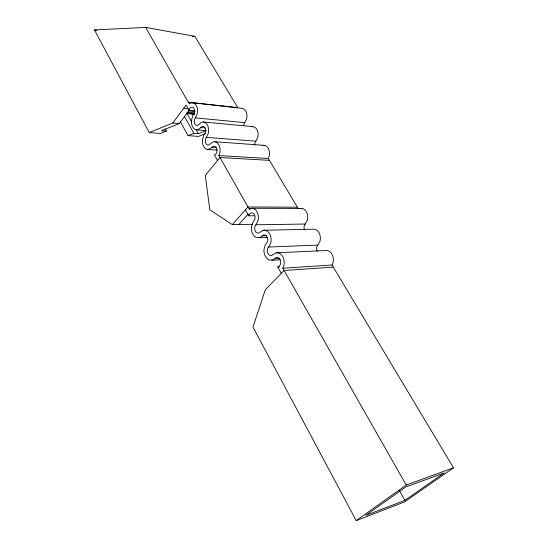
<?xml version="1.0" encoding="UTF-8"?>
<svg xmlns="http://www.w3.org/2000/svg" width="548" height="548" viewBox="0 0 548 548"><rect width="100%" height="100%" fill="white"/><g stroke="black" fill="none" stroke-linecap="round" stroke-linejoin="round"><path stroke-width="0.82" d="M145.638 27.4L194.828 36.312L237.777 107.593L188.272 102.243L145.638 27.4L94.489 29.948L149.234 132.595L160.42 133.465L166.325 131.136L165.112 128.91M254.793 145.145A4.206 2.993 -85.8 0 1 255.875 141.172L257.704 137.527L258.074 135.37A8.371 5.905 -85.3 0 0 252.792 126.595L203.342 121.992L201.801 122.204L199.013 124.307A4.391 2.911 -85.4 0 1 194.91 124.053A4.391 2.911 -85.4 0 1 195.355 117.868L197.136 114.032L197.499 111.771A8.734 5.74 -85 0 0 195.156 104.072A8.734 5.74 -85 0 0 189.403 103.825L188.354 102.044M298.119 208.48L268.328 158.482A8.453 6.055 -86.3 0 0 269 150.015A8.453 6.055 -86.3 0 0 264.067 145.33L214.611 141.706L213.028 141.877L210.172 143.953A4.439 2.987 -86.2 0 1 205.966 143.597A4.439 2.987 -86.2 0 1 206.418 137.349L208.247 133.5L208.617 131.225A8.823 5.891 -85.8 0 0 203.342 121.992M243.716 125.519A4.165 2.918 -84.8 0 1 244.792 122.642L246.579 119.012L246.943 116.875A8.282 5.754 -84.4 0 0 241.784 108.305L189.108 102.332M317.326 251.313A4.473 3.404 87.1 0 1 317.854 245.066L319.936 241.408L320.361 239.154A8.884 6.734 87.9 0 0 314.36 229.187L263.3 230.27L260.108 232.153A4.672 3.336 88.9 0 1 255.423 231.338A4.672 3.336 88.9 0 1 255.93 224.79L257.971 220.926L258.382 218.563A9.275 6.59 89.6 0 0 255.711 210.028A9.275 6.59 89.6 0 0 249.135 209.014L218.878 155.57A8.919 6.055 -86.7 0 0 219.543 146.631A8.919 6.055 -86.7 0 0 214.611 141.706M333.225 267.143L284.07 270.493L265.273 289.824L252.998 327.108L356.193 520.6L404.417 501.995L453.511 467.8L332.019 265.006A9.008 6.898 86.1 0 0 332.794 256.067A9.008 6.898 86.1 0 0 327.177 250.484L276.158 252.792L272.877 254.628A4.733 3.425 87.3 0 1 268.061 253.69A4.733 3.425 87.3 0 1 268.582 247.066L270.678 243.202L271.102 240.812A9.405 6.768 88.1 0 0 265.068 230.249L263.3 230.27M304.311 229.222A4.411 3.322 88.8 0 1 305.27 224.036L307.305 220.378L307.716 218.145A8.768 6.562 89.6 0 0 300.153 208.473M149.234 132.595L172.791 122.999L186.108 105.045L189.046 110.223L194.91 110.833M166.325 131.136L161.475 130.746L179.237 123.574L189.779 109.552M269.411 160.345L219.96 157.536L205.288 175.483L209.795 209.788L232.345 224.632L247.943 206.98L297.324 207.192M232.345 224.632L238.853 224.502L248.162 214.049M217.022 150.09L207.644 149.481A8.871 5.973 -86.2 0 1 202.376 140.158L203.486 135.822L204.555 134.068A4.411 2.946 -85.8 0 0 205.014 127.835A4.411 2.946 -85.8 0 0 200.856 127.547L199.541 128.862L196.547 129.828A8.775 5.816 -85.4 0 1 191.41 120.731L192.492 116.429L194.424 112.758A4.363 2.87 -85 0 0 192.78 107.319A4.363 2.87 -85 0 0 189.046 110.223M216.323 147.556L212.062 147.275L210.713 148.57L207.644 149.481M266.465 235.736L262.211 235.859L260.711 237.085L257.286 237.722A9.337 6.679 88.9 0 1 251.422 227.331L252.655 222.872L254.868 219.207A4.637 3.295 89.6 0 0 252.991 213.186A4.637 3.295 89.6 0 0 248.724 215.802L245.374 209.891M279.281 258.204L275.041 258.43L273.493 259.642L269.979 260.204A9.467 6.857 87.3 0 1 263.951 249.532L265.225 245.045L266.451 243.312A4.699 3.384 88.1 0 0 266.979 236.715A4.699 3.384 88.1 0 0 262.211 235.859M251.155 126.855L252.792 126.595M356.193 520.6L406.219 485.028L453.511 467.8M404.869 500.351L444.209 472.897L405.705 487.014L365.763 515.36L404.869 500.351L399.41 490.666M180.285 121.635L188.074 135.609L193.924 133.356L198.39 133.712L206.144 130.739M205.534 133.705L198.417 136.411L188.074 135.609M262.485 145.487L264.067 145.33M276.158 252.792L277.973 252.82A9.542 6.946 86.5 0 1 283.624 258.752A9.542 6.946 86.5 0 1 282.85 268.225L332.019 265.006M281.323 273.315L277.74 266.992L279.439 266.883M271.767 260.245L280.261 259.773M268.582 247.066L317.854 245.066M192.286 36.401L194.828 36.312M259.033 237.722L267.534 237.469M238.853 224.502L252.327 224.303M255.93 224.79L305.27 224.036M248.724 215.802L254.683 215.768M249.135 209.014L250.84 209.021M252.505 208.274L301.866 208.418M218.878 155.57L268.328 158.482M206.418 137.349L255.875 141.172M196.547 129.828L205.925 130.623M200.856 127.547L205.116 127.917M172.791 122.999L179.237 123.574M195.355 117.868L244.792 122.642M194.191 113.826L186.635 113.066L191.711 121.875M186.402 113.313L188.916 113.559M190.594 113.731L193.951 114.066M186.923 113.505L194.478 114.265M187.128 112.169L194.684 112.936M188.306 110.874L195.019 111.566M183.792 108.162L187.848 108.614M94.489 29.948L97.003 30.38M406.219 485.028L282.85 268.225M217.542 160.496L214.419 154.981A4.459 3.028 -86.7 0 0 216.741 148.624A4.459 3.028 -86.7 0 0 212.062 147.275M195.883 129.273L198.39 133.712M184.354 116.32L193.924 133.356M275.041 258.43A4.768 3.473 86.5 0 1 280.405 260.512A4.768 3.473 86.5 0 1 277.74 266.992"/></g></svg>
